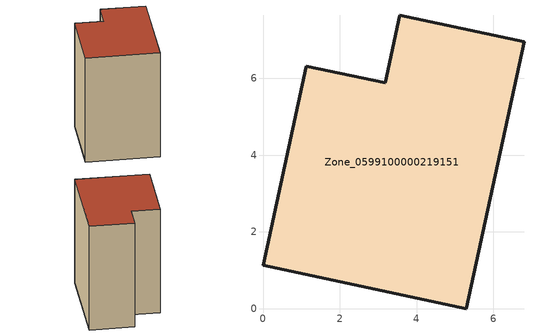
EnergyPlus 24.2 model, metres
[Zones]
Zone_0599100000219151
 floor ground (C_G): 5.3,0 0,1.13 1.13,6.32 3.19,5.88 3.56,7.64 6.8,6.95 z0
 wall outside (C_F): 3.56,7.64 3.19,5.88 1.13,6.32 0,1.13 5.3,0 6.8,6.95 3.56,7.64 z0:8.51
 roof outside (C_R): 5.3,0 6.8,6.95 3.56,7.64 3.19,5.88 1.13,6.32 0,1.13 z8.51
[BUILDING]
Pand.0599100000219151: North Axis=0; Terrain=City; Loads Convergence Tolerance Value=0.04; Temperature Convergence Tolerance Value=0.4; Solar Distribution=FullExterior; Maximum Number of Warmup Days=25; Minimum Number of Warmup Days=1
[Site:Location]
Rotterdam.The.Hague.AP_ZH_NLD Design_Conditions: Latitude=51.96; Longitude=4.45; Time Zone=1; Elevation=-4.5
[SITE:GROUNDTEMPERATURE:BUILDINGSURFACE]
18, 18, 18, 18, 18, 18, 18, 18, 18, 18, 18, 18
[MATERIAL] Thermal Absorptance=0.9; Solar Absorptance=0.7; Visible Absorptance=0.7
Name | Roughness | Thickness | Conductivity | Density | Specific Heat
G.TI.1975-1991 | MediumSmooth | 0.15 | 0.288461 | 540 | 1210
F.TI.1975-1991 | Rough | 0.3 | 0.230769 | 1920 | 840
R.TI.1975-1991 | MediumRough | 0.2 | 0.153846 | 1500 | 1000
[CONSTRUCTION]
C_G: G.TI.1975-1991
C_F: F.TI.1975-1991
C_R: R.TI.1975-1991
[ZONE]
Zone_0599100000219151: Type=1; Multiplier=1; Ceiling Height=Autocalculate; Volume=Autocalculate; Floor Area=autocalculate; Part of Total Floor Area=Yes
[ZONEINFILTRATION:DESIGNFLOWRATE]
Infil_Zone_0599100000219151: Zone or ZoneList or Space or SpaceList=Zone_0599100000219151; Schedule=AlwaysOn; Design Flow Rate Calculation Method=Flow/Area; Flow Rate per Floor Area=0.003; Constant Term Coefficient=1; Temperature Term Coefficient=0; Velocity Term Coefficient=0; Velocity Squared Term Coefficient=0
[HVACTEMPLATE:ZONE:IDEALLOADSAIRSYSTEM]
Zone_0599100000219151: Maximum Heating Supply Air Temperature=50; Minimum Cooling Supply Air Temperature=13; Maximum Heating Supply Air Humidity Ratio=0.0156; Minimum Cooling Supply Air Humidity Ratio=0.0077; Heating Limit=NoLimit; Cooling Limit=NoLimit; Dehumidification Control Type=ConstantSensibleHeatRatio; Cooling Sensible Heat Ratio=0.7; Dehumidification Setpoint=60; Humidification Control Type=None; Humidification Setpoint=30; Outdoor Air Method=None; Outdoor Air Flow Rate per Person=0.00944; Outdoor Air Flow Rate per Zone Floor Area=0; Outdoor Air Flow Rate per Zone=0; Demand Controlled Ventilation Type=None; Outdoor Air Economizer Type=NoEconomizer; Heat Recovery Type=None; Sensible Heat Recovery Effectiveness=0.7; Latent Heat Recovery Effectiveness=0.65
[ZONECONTROL:THERMOSTAT]
ThermostatControl_Zone_0599100000219151: Zone or ZoneList=Zone_0599100000219151; Control Type Schedule=DualSetpointControlType; Control 1=Thermostat_Zone_0599100000219151; Temperature Difference Between Cutout And Setpoint=0
[THERMOSTATSETPOINT:DUALSETPOINT]
Thermostat_Zone_0599100000219151: Heating Setpoint Temperature Schedule=HeatingSetpoint_Zone_0599100000219151; Cooling Setpoint Temperature Schedule=CoolingSetpoint_Zone_0599100000219151
[SCHEDULE:COMPACT]
HeatingSetpoint_Zone_0599100000219151: Through: 12/31, For: AllDays, Until: 24:00, 21
CoolingSetpoint_Zone_0599100000219151: Through: 12/31, For: AllDays, Until: 24:00, 24
DualSetpointControlType: Through: 12/31, For: AllDays, Until: 24:00, 4
AlwaysOn: Through: 12/31, For: AllDays, Until: 24:00, 1
